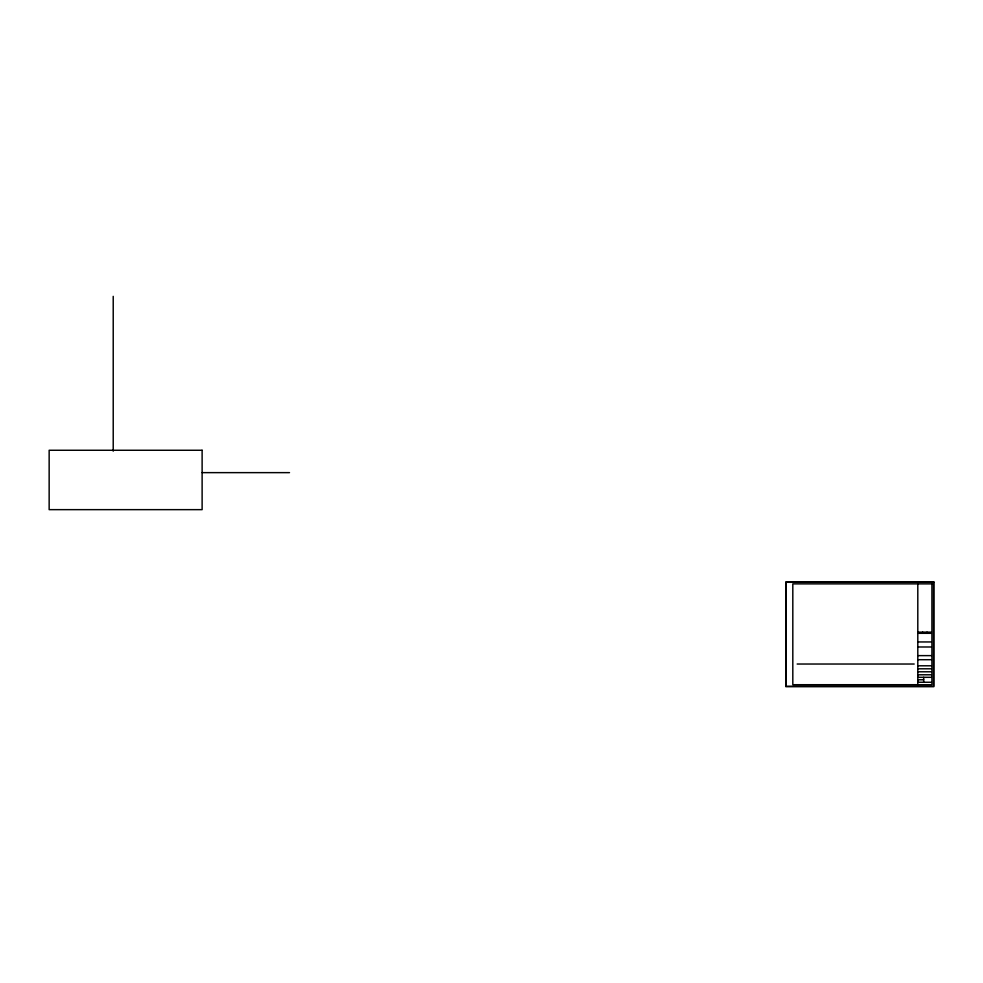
<?xml version="1.0" encoding="UTF-8"?>
<svg xmlns="http://www.w3.org/2000/svg" width="983" height="983" viewBox="0 0 983 983"><rect width="100%" height="100%" fill="white"/><g stroke="black" fill="none" stroke-linecap="round" stroke-linejoin="round"><path stroke-width="1.47" d="M202.129 472.639L289.506 472.639M918.331 632.143L931.38 632.143M918.331 633.31L931.38 633.31M918.331 641.948L931.38 641.948M918.331 646.986L931.38 646.986M918.331 655.624L931.38 655.624M918.331 659.704L931.38 659.704M797.164 664.029L914.19 664.029M918.331 665.798L931.38 665.798M918.331 668.796L931.38 668.796M918.331 671.794L931.38 671.794M918.331 674.793L931.38 674.793M918.331 677.312L931.38 677.312M918.331 679.781L923.688 679.781M918.331 682.251L931.38 682.251M927.03 632.143L927.03 633.31M923.688 677.312L923.688 682.251M922.681 632.143L922.681 633.31M917.803 583.877L917.803 684.709M113.217 296.35L113.217 451.172M202.117 450.263L49.15 450.263L49.15 509.649L202.117 509.649L202.117 450.263M933.85 581.936L785.773 581.936L785.773 686.65L933.85 686.65L933.85 581.936M933.494 582.292L786.117 582.292L786.117 686.306L933.494 686.306L933.494 582.292M931.909 583.877L792.814 583.877L792.814 684.709L931.909 684.709L931.909 583.877"/></g></svg>
